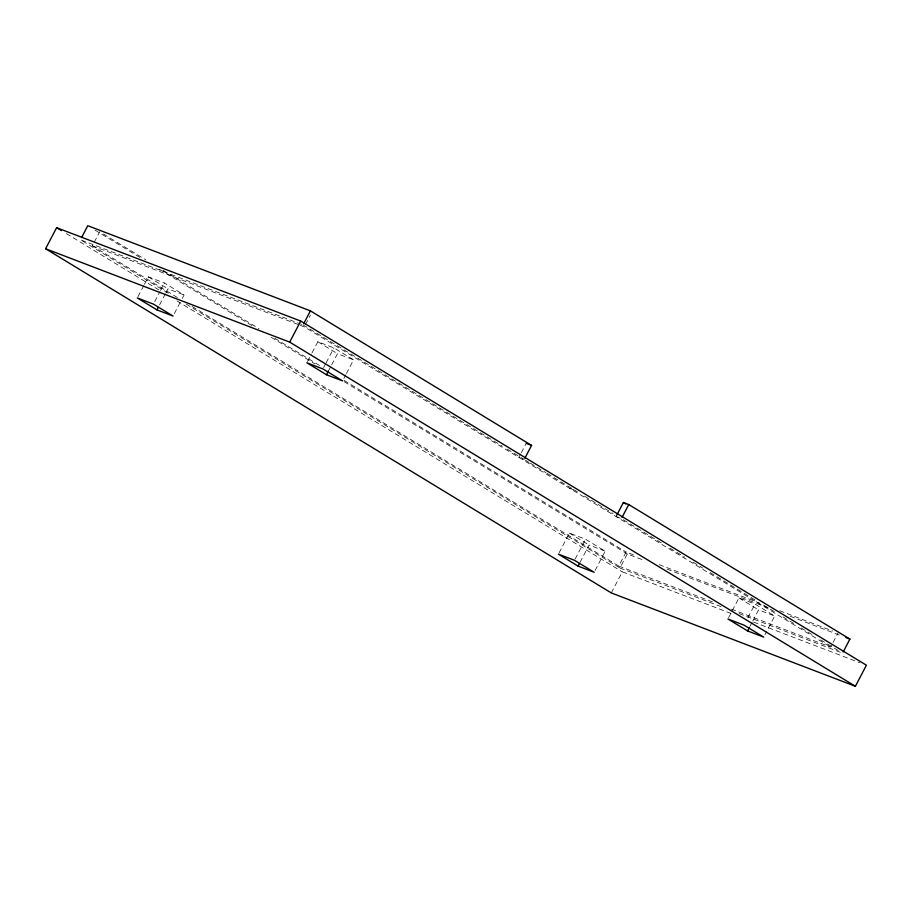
<?xml version="1.0" encoding="UTF-8"?>
<svg xmlns="http://www.w3.org/2000/svg" width="912" height="912" viewBox="0 0 912 912"><rect width="100%" height="100%" fill="white"/><g stroke="black" fill="none" stroke-linecap="round" stroke-linejoin="round"><path stroke-width="0.68" stroke-dasharray="4.56 3.42" d="M177.464 297.574L92.363 245.795L99.704 231.751M137.951 296.696L143.788 285.547M144.427 284.305L148.314 276.872L164.411 283.028L184.064 294.986L182.126 298.703M154.698 301.621L159.874 291.703M160.523 290.461L164.411 283.028M159.554 304.939L165.38 293.789M166.03 292.547L167.979 288.83L184.064 294.986M174.352 313.58L181.477 299.945M305.497 324.512L310.388 315.142M307.481 361.54L311.368 354.107M312.018 352.864L317.843 341.715L333.94 347.871L353.594 359.83L346.469 373.464M323.578 367.696L325.516 363.979M326.165 362.737L333.94 347.871M328.434 371.024L331.022 366.065M331.672 364.823L337.497 353.674L353.594 359.83M343.881 378.412L345.819 374.695M520.695 453.891L518.86 457.414L523.157 459.055M521.311 452.728L526.213 443.357M559.056 552.9L569.419 533.075L585.515 539.231L605.169 551.19L594.806 571.015M575.141 559.056L585.515 539.231M580.009 562.385L589.072 545.034L605.169 551.19M192.044 306.443L618.746 566.056L626.088 552.011L636.679 556.058M186.162 304.072L619.932 567.982L627.274 553.937L644.499 560.527M611.291 592.925L622.303 571.858L732.416 613.97M728.574 617.743L738.948 597.919L755.033 604.075L774.698 616.033L764.974 634.615M747.908 617.698L755.033 604.075M750.177 625.985L752.126 622.269M752.776 621.026L758.602 609.877L774.698 616.033M731.321 609.113L830.65 647.098L832.485 643.587M833.101 642.424L837.991 633.053M301.758 324.41L80.45 239.765L170.362 294.462M92.363 245.795L298.976 324.82M300.299 325.333L304.277 326.849L830.65 647.098M569.647 488.308L573.933 489.949M616.056 516.545L621.425 518.597L663.947 544.464M659.194 564.665L759.856 603.174M779.714 610.766L832.69 631.036M667.025 569.145L769.067 608.179M790.271 616.284L840.636 635.55M618.746 566.056L714.096 602.524M619.932 567.982L721.973 607.016M739.199 613.605L841.24 652.639M753.643 622.087L859.765 662.682M303.08 324.911L502.352 446.15M507.22 449.114L524.229 459.466M525.437 460.195L529.063 462.407M530.271 463.136L545.992 472.701M547.2 473.442L577.387 491.807M584.535 496.151L613.092 513.524M670.024 548.169L684.604 557.038M693.109 562.214L702.833 568.13M710.117 572.565L757.507 601.396M763.583 605.089L774.527 611.747M783.032 616.911L795.173 624.31M801.249 628.003L813.401 635.402M820.697 639.836L840.134 651.658M317.843 341.715L337.497 353.674M738.948 597.919L758.602 609.877M103.352 233.974L145.909 259.863M162.917 270.214L258.962 328.639M274.763 338.261L322.175 367.103M344.052 380.418L626.088 552.011M95.087 230.155L140.038 257.503M159.475 269.325L253.034 326.257M271.263 337.337L315.005 363.956M344.166 381.695L627.274 553.937M148.314 276.872L167.979 288.83M569.419 533.075L589.072 545.034M66.348 233.609L158.802 289.856M177.053 300.96L622.303 571.858"/><path stroke-width="1.37" d="M45.6 248.748L56.612 227.681L300.709 321.047L866.4 665.213L855.388 686.291L611.291 592.925L45.6 248.748L289.697 342.114L855.388 686.291M81.67 237.416L87.791 225.709L310.433 310.867L531.571 445.409L524.845 458.291M156.967 309.898L173.052 316.054L153.398 304.095L137.302 297.939L156.967 309.898L158.255 307.424M289.697 342.114L300.709 321.047M303.696 323.749L310.433 310.867M326.485 374.741L342.581 380.897L322.928 368.938L306.831 362.782L326.485 374.741L328.434 371.024M578.06 566.101L594.157 572.257L574.503 560.299L558.406 554.143L578.06 566.101L579.359 563.627M616.672 515.371L623.398 502.501L628.767 504.553L849.904 639.095L843.178 651.966M622.03 517.423L628.767 504.553M747.589 630.944L763.686 637.1L744.021 625.142L727.936 618.986L747.589 630.944L749.527 627.228M526.213 443.357L531.571 445.409M845.937 637.579L849.904 639.095M623.398 502.501L625.826 503.971M56.612 227.681L61.48 230.645"/></g></svg>
